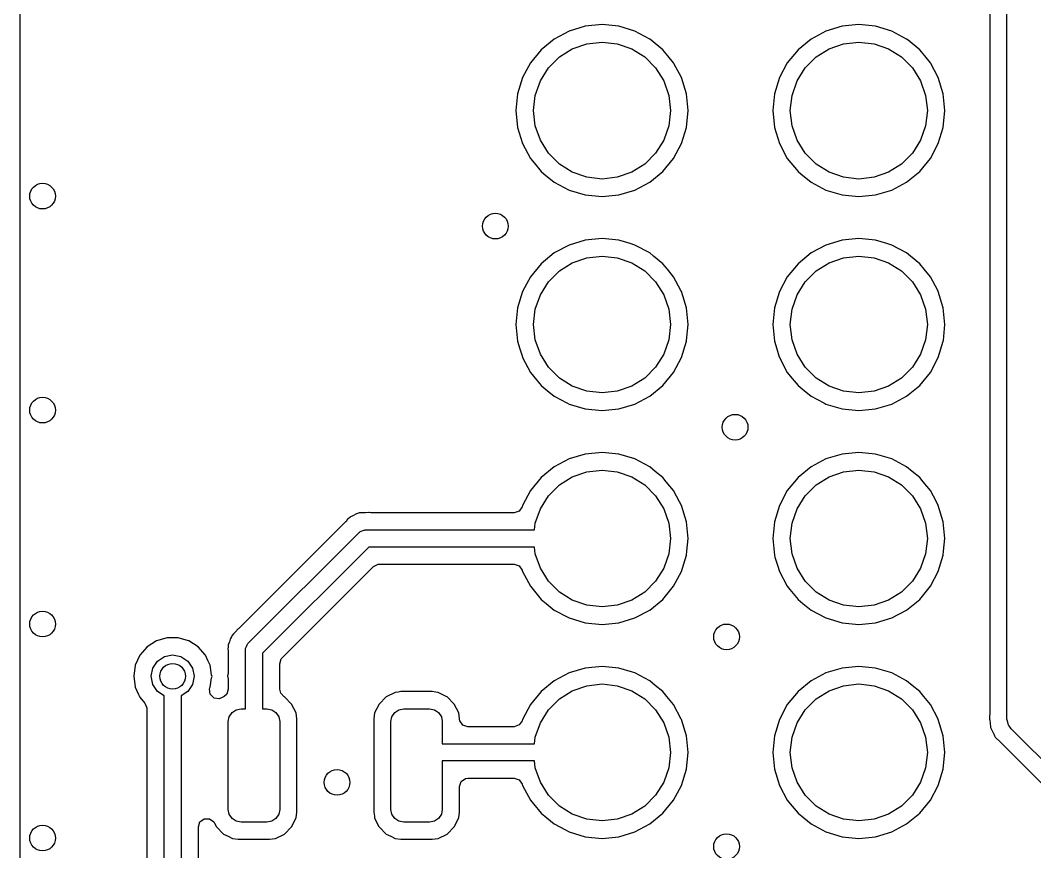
# Model space of a CAD drawing. Extents: x 100.3 to 185, y -144.7 to -85.3.
# Drawn here: x 100.3 to 112.15, y -121.16 to -111.44 of the extents above; entities that cross this region are included whole.
import ezdxf

# ---------------------------------------------------------------- set-up
doc = ezdxf.new("R2010")
doc.units = 0
doc.layers.add('BLACK', color=7, linetype='CONTINUOUS')

msp = doc.modelspace()

# ---------------------------------------------------------------- linework, layer by layer
at = {"layer": 'BLACK', "linetype": 'CONTINUOUS'}
for p, q in [((111.825, -119.6), (111.825, -96.1)), ((111.624, -104.023), (111.624, -119.551)), ((100.3, -112.5), (100.3, -110)), ((107.096, -111.495), (106.899, -111.514)), ((107.292, -111.514), (107.096, -111.495)), ((107.096, -111.495), (107.096, -111.495)), ((110.096, -111.495), (109.899, -111.514)), ((110.292, -111.514), (110.096, -111.495)), ((110.096, -111.495), (110.096, -111.495)), ((106.711, -111.571), (106.537, -111.664)), ((106.899, -111.514), (106.711, -111.571)), ((106.711, -111.571), (106.711, -111.571)), ((106.899, -111.514), (106.899, -111.514)), ((107.48, -111.571), (107.292, -111.514)), ((107.292, -111.514), (107.292, -111.514)), ((107.654, -111.664), (107.48, -111.571)), ((107.48, -111.571), (107.48, -111.571)), ((109.711, -111.571), (109.537, -111.664)), ((109.899, -111.514), (109.711, -111.571)), ((109.711, -111.571), (109.711, -111.571)), ((109.899, -111.514), (109.899, -111.514)), ((110.48, -111.571), (110.292, -111.514)), ((110.292, -111.514), (110.292, -111.514)), ((110.654, -111.664), (110.48, -111.571)), ((110.48, -111.571), (110.48, -111.571)), ((106.537, -111.664), (106.385, -111.789)), ((106.537, -111.664), (106.537, -111.664)), ((106.748, -111.779), (106.918, -111.72)), ((106.918, -111.72), (107.096, -111.7)), ((107.096, -111.7), (107.274, -111.72)), ((107.274, -111.72), (107.443, -111.779)), ((107.67, -111.677), (107.654, -111.664)), ((107.654, -111.664), (107.654, -111.664)), ((107.654, -111.664), (107.654, -111.664)), ((107.807, -111.789), (107.67, -111.677)), ((109.537, -111.664), (109.385, -111.789)), ((109.537, -111.664), (109.537, -111.664)), ((109.748, -111.779), (109.918, -111.72)), ((109.918, -111.72), (110.096, -111.7)), ((110.096, -111.7), (110.274, -111.72)), ((110.274, -111.72), (110.443, -111.779)), ((110.67, -111.677), (110.654, -111.664)), ((110.654, -111.664), (110.654, -111.664)), ((110.654, -111.664), (110.654, -111.664)), ((110.807, -111.789), (110.67, -111.677)), ((106.385, -111.789), (106.26, -111.941)), ((106.385, -111.789), (106.385, -111.789)), ((106.597, -111.874), (106.748, -111.779)), ((107.443, -111.779), (107.594, -111.874)), ((107.865, -111.86), (107.807, -111.789)), ((107.807, -111.789), (107.807, -111.789)), ((107.932, -111.941), (107.865, -111.86)), ((109.385, -111.789), (109.26, -111.941)), ((109.385, -111.789), (109.385, -111.789)), ((109.597, -111.874), (109.748, -111.779)), ((110.443, -111.779), (110.594, -111.874)), ((110.865, -111.86), (110.807, -111.789)), ((110.807, -111.789), (110.807, -111.789)), ((110.932, -111.941), (110.865, -111.86)), ((106.26, -111.941), (106.167, -112.115)), ((106.26, -111.941), (106.26, -111.941)), ((106.47, -112.001), (106.597, -111.874)), ((107.594, -111.874), (107.721, -112.001)), ((107.936, -111.95), (107.932, -111.941)), ((107.932, -111.941), (107.932, -111.941)), ((107.932, -111.941), (107.932, -111.941)), ((108.024, -112.115), (107.936, -111.95)), ((109.26, -111.941), (109.167, -112.115)), ((109.26, -111.941), (109.26, -111.941)), ((109.47, -112.001), (109.597, -111.874)), ((110.594, -111.874), (110.721, -112.001)), ((110.936, -111.95), (110.932, -111.941)), ((110.932, -111.941), (110.932, -111.941)), ((110.932, -111.941), (110.932, -111.941)), ((111.024, -112.115), (110.936, -111.95)), ((106.375, -112.153), (106.47, -112.001)), ((107.721, -112.001), (107.816, -112.153)), ((109.375, -112.153), (109.47, -112.001)), ((110.721, -112.001), (110.816, -112.153)), ((106.167, -112.115), (106.109, -112.304)), ((106.167, -112.115), (106.167, -112.115)), ((106.316, -112.322), (106.375, -112.153)), ((107.816, -112.153), (107.876, -112.322)), ((108.082, -112.304), (108.024, -112.115)), ((109.167, -112.115), (109.109, -112.304)), ((109.167, -112.115), (109.167, -112.115)), ((109.316, -112.322), (109.375, -112.153)), ((110.816, -112.153), (110.876, -112.322)), ((111.082, -112.304), (111.024, -112.115)), ((106.109, -112.304), (106.09, -112.5)), ((106.109, -112.304), (106.109, -112.304)), ((106.295, -112.5), (106.316, -112.322)), ((107.876, -112.322), (107.896, -112.5)), ((108.101, -112.5), (108.082, -112.304)), ((108.082, -112.304), (108.082, -112.304)), ((108.082, -112.304), (108.082, -112.304)), ((109.109, -112.304), (109.09, -112.5)), ((109.109, -112.304), (109.109, -112.304)), ((109.295, -112.5), (109.316, -112.322)), ((110.876, -112.322), (110.896, -112.5)), ((111.101, -112.5), (111.082, -112.304)), ((111.082, -112.304), (111.082, -112.304)), ((111.082, -112.304), (111.082, -112.304)), ((100.3, -115), (100.3, -112.5)), ((106.09, -112.5), (106.09, -112.5)), ((106.09, -112.5), (106.109, -112.696)), ((106.316, -112.678), (106.295, -112.5)), ((107.896, -112.5), (107.876, -112.678)), ((108.082, -112.696), (108.101, -112.5)), ((108.101, -112.5), (108.101, -112.5)), ((108.101, -112.5), (108.101, -112.5)), ((109.09, -112.5), (109.09, -112.5)), ((109.09, -112.5), (109.109, -112.696)), ((109.316, -112.678), (109.295, -112.5)), ((110.896, -112.5), (110.876, -112.678)), ((111.082, -112.696), (111.101, -112.5)), ((111.101, -112.5), (111.101, -112.5)), ((106.375, -112.847), (106.316, -112.678)), ((107.876, -112.678), (107.816, -112.847)), ((109.375, -112.847), (109.316, -112.678)), ((110.876, -112.678), (110.816, -112.847)), ((106.109, -112.696), (106.109, -112.696)), ((106.109, -112.696), (106.167, -112.885)), ((108.024, -112.885), (108.082, -112.696)), ((109.109, -112.696), (109.109, -112.696)), ((109.109, -112.696), (109.167, -112.885)), ((111.024, -112.885), (111.082, -112.696)), ((106.167, -112.885), (106.167, -112.885)), ((106.167, -112.885), (106.26, -113.059)), ((106.47, -112.999), (106.375, -112.847)), ((107.816, -112.847), (107.721, -112.999)), ((107.932, -113.059), (108.024, -112.885)), ((109.167, -112.885), (109.167, -112.885)), ((109.167, -112.885), (109.26, -113.059)), ((109.47, -112.999), (109.375, -112.847)), ((110.816, -112.847), (110.721, -112.999)), ((110.932, -113.059), (111.024, -112.885)), ((106.597, -113.126), (106.47, -112.999)), ((107.721, -112.999), (107.594, -113.126)), ((109.597, -113.126), (109.47, -112.999)), ((110.721, -112.999), (110.594, -113.126)), ((106.26, -113.059), (106.26, -113.059)), ((106.26, -113.059), (106.26, -113.059)), ((106.26, -113.059), (106.301, -113.11)), ((106.301, -113.11), (106.385, -113.211)), ((106.748, -113.221), (106.597, -113.126)), ((107.594, -113.126), (107.443, -113.221)), ((107.807, -113.211), (107.932, -113.059)), ((109.26, -113.059), (109.26, -113.059)), ((109.26, -113.059), (109.26, -113.059)), ((109.26, -113.059), (109.301, -113.11)), ((109.301, -113.11), (109.385, -113.211)), ((109.748, -113.221), (109.597, -113.126)), ((110.594, -113.126), (110.443, -113.221)), ((110.807, -113.211), (110.932, -113.059)), ((106.385, -113.211), (106.385, -113.211)), ((106.385, -113.211), (106.417, -113.238)), ((106.417, -113.238), (106.537, -113.336)), ((106.918, -113.28), (106.748, -113.221)), ((107.096, -113.3), (106.918, -113.28)), ((107.274, -113.28), (107.096, -113.3)), ((107.443, -113.221), (107.274, -113.28)), ((107.654, -113.336), (107.807, -113.211)), ((109.385, -113.211), (109.385, -113.211)), ((109.385, -113.211), (109.417, -113.238)), ((109.417, -113.238), (109.537, -113.336)), ((109.918, -113.28), (109.748, -113.221)), ((110.096, -113.3), (109.918, -113.28)), ((110.274, -113.28), (110.096, -113.3)), ((110.443, -113.221), (110.274, -113.28)), ((110.654, -113.336), (110.807, -113.211)), ((106.537, -113.336), (106.537, -113.336)), ((106.537, -113.336), (106.537, -113.336)), ((106.537, -113.336), (106.711, -113.429)), ((107.48, -113.429), (107.654, -113.336)), ((109.537, -113.336), (109.537, -113.336)), ((109.537, -113.336), (109.537, -113.336)), ((109.537, -113.336), (109.711, -113.429)), ((110.48, -113.429), (110.654, -113.336)), ((106.711, -113.429), (106.711, -113.429)), ((106.711, -113.429), (106.899, -113.486)), ((106.899, -113.486), (106.899, -113.486)), ((106.899, -113.486), (106.899, -113.486)), ((106.899, -113.486), (107.096, -113.505)), ((107.096, -113.505), (107.292, -113.486)), ((107.096, -113.505), (107.096, -113.505)), ((107.096, -113.505), (107.096, -113.505)), ((107.292, -113.486), (107.48, -113.429)), ((107.292, -113.486), (107.292, -113.486)), ((107.292, -113.486), (107.292, -113.486)), ((109.711, -113.429), (109.711, -113.429)), ((109.711, -113.429), (109.899, -113.486)), ((109.899, -113.486), (109.899, -113.486)), ((109.899, -113.486), (109.899, -113.486)), ((109.899, -113.486), (110.096, -113.505)), ((110.096, -113.505), (110.292, -113.486)), ((110.096, -113.505), (110.096, -113.505)), ((110.096, -113.505), (110.096, -113.505)), ((110.292, -113.486), (110.48, -113.429)), ((110.292, -113.486), (110.292, -113.486)), ((110.292, -113.486), (110.292, -113.486)), ((107.096, -113.995), (106.899, -114.014)), ((107.292, -114.014), (107.096, -113.995)), ((107.096, -113.995), (107.096, -113.995)), ((110.096, -113.995), (109.899, -114.014)), ((110.292, -114.014), (110.096, -113.995)), ((110.096, -113.995), (110.096, -113.995)), ((106.711, -114.071), (106.537, -114.164)), ((106.899, -114.014), (106.711, -114.071)), ((106.711, -114.071), (106.711, -114.071)), ((106.899, -114.014), (106.899, -114.014)), ((107.424, -114.054), (107.292, -114.014)), ((107.292, -114.014), (107.292, -114.014)), ((107.292, -114.014), (107.292, -114.014)), ((107.48, -114.071), (107.424, -114.054)), ((107.654, -114.164), (107.48, -114.071)), ((107.48, -114.071), (107.48, -114.071)), ((109.711, -114.071), (109.537, -114.164)), ((109.899, -114.014), (109.711, -114.071)), ((109.711, -114.071), (109.711, -114.071)), ((109.899, -114.014), (109.899, -114.014)), ((110.424, -114.054), (110.292, -114.014)), ((110.292, -114.014), (110.292, -114.014)), ((110.292, -114.014), (110.292, -114.014)), ((110.48, -114.071), (110.424, -114.054)), ((110.654, -114.164), (110.48, -114.071)), ((110.48, -114.071), (110.48, -114.071)), ((106.537, -114.164), (106.385, -114.289)), ((106.537, -114.164), (106.537, -114.164)), ((106.748, -114.279), (106.918, -114.22)), ((106.918, -114.22), (107.096, -114.2)), ((107.096, -114.2), (107.274, -114.22)), ((107.274, -114.22), (107.443, -114.279)), ((107.698, -114.2), (107.654, -114.164)), ((107.654, -114.164), (107.654, -114.164)), ((107.654, -114.164), (107.654, -114.164)), ((107.807, -114.289), (107.698, -114.2)), ((109.537, -114.164), (109.385, -114.289)), ((109.537, -114.164), (109.537, -114.164)), ((109.748, -114.279), (109.918, -114.22)), ((109.918, -114.22), (110.096, -114.2)), ((110.096, -114.2), (110.274, -114.22)), ((110.274, -114.22), (110.443, -114.279)), ((110.698, -114.2), (110.654, -114.164)), ((110.654, -114.164), (110.654, -114.164)), ((110.654, -114.164), (110.654, -114.164)), ((110.807, -114.289), (110.698, -114.2)), ((106.385, -114.289), (106.26, -114.441)), ((106.385, -114.289), (106.385, -114.289)), ((106.597, -114.374), (106.748, -114.279)), ((107.443, -114.279), (107.594, -114.374)), ((107.859, -114.353), (107.807, -114.289)), ((107.807, -114.289), (107.807, -114.289)), ((109.385, -114.289), (109.26, -114.441)), ((109.385, -114.289), (109.385, -114.289)), ((109.597, -114.374), (109.748, -114.279)), ((110.443, -114.279), (110.594, -114.374)), ((110.859, -114.353), (110.807, -114.289)), ((110.807, -114.289), (110.807, -114.289)), ((106.26, -114.441), (106.167, -114.615)), ((106.26, -114.441), (106.26, -114.441)), ((106.47, -114.501), (106.597, -114.374)), ((107.594, -114.374), (107.721, -114.501)), ((107.932, -114.441), (107.859, -114.353)), ((108.017, -114.602), (107.932, -114.441)), ((107.932, -114.441), (107.932, -114.441)), ((107.932, -114.441), (107.932, -114.441)), ((109.26, -114.441), (109.167, -114.615)), ((109.26, -114.441), (109.26, -114.441)), ((109.47, -114.501), (109.597, -114.374)), ((110.594, -114.374), (110.721, -114.501)), ((110.932, -114.441), (110.859, -114.353)), ((111.017, -114.602), (110.932, -114.441)), ((110.932, -114.441), (110.932, -114.441)), ((110.932, -114.441), (110.932, -114.441)), ((106.375, -114.653), (106.47, -114.501)), ((107.721, -114.501), (107.816, -114.653)), ((109.375, -114.653), (109.47, -114.501)), ((110.721, -114.501), (110.816, -114.653)), ((106.167, -114.615), (106.109, -114.804)), ((106.167, -114.615), (106.167, -114.615)), ((106.316, -114.822), (106.375, -114.653)), ((107.816, -114.653), (107.876, -114.822)), ((108.024, -114.615), (108.017, -114.602)), ((108.082, -114.804), (108.024, -114.615)), ((109.167, -114.615), (109.109, -114.804)), ((109.167, -114.615), (109.167, -114.615)), ((109.316, -114.822), (109.375, -114.653)), ((110.816, -114.653), (110.876, -114.822)), ((111.024, -114.615), (111.017, -114.602)), ((111.082, -114.804), (111.024, -114.615)), ((106.109, -114.804), (106.09, -115)), ((106.109, -114.804), (106.109, -114.804)), ((106.295, -115), (106.316, -114.822)), ((107.876, -114.822), (107.896, -115)), ((108.101, -115), (108.082, -114.804)), ((108.082, -114.804), (108.082, -114.804)), ((108.082, -114.804), (108.082, -114.804)), ((109.109, -114.804), (109.09, -115)), ((109.109, -114.804), (109.109, -114.804)), ((109.295, -115), (109.316, -114.822)), ((110.876, -114.822), (110.896, -115)), ((111.101, -115), (111.082, -114.804)), ((111.082, -114.804), (111.082, -114.804)), ((111.082, -114.804), (111.082, -114.804)), ((100.3, -119.11), (100.3, -115)), ((106.09, -115), (106.09, -115)), ((106.09, -115), (106.109, -115.196)), ((106.316, -115.178), (106.295, -115)), ((107.896, -115), (107.876, -115.178)), ((108.083, -115.188), (108.101, -115)), ((108.101, -115), (108.101, -115)), ((109.09, -115), (109.09, -115)), ((109.09, -115), (109.109, -115.196)), ((109.316, -115.178), (109.295, -115)), ((110.896, -115), (110.876, -115.178)), ((111.083, -115.188), (111.101, -115)), ((111.101, -115), (111.101, -115)), ((106.375, -115.347), (106.316, -115.178)), ((107.876, -115.178), (107.816, -115.347)), ((109.375, -115.347), (109.316, -115.178)), ((110.876, -115.178), (110.816, -115.347)), ((106.109, -115.196), (106.109, -115.196)), ((106.109, -115.196), (106.136, -115.285)), ((106.136, -115.285), (106.161, -115.367)), ((108.024, -115.385), (108.082, -115.196)), ((108.082, -115.196), (108.083, -115.188)), ((109.109, -115.196), (109.109, -115.196)), ((109.109, -115.196), (109.136, -115.285)), ((109.136, -115.285), (109.161, -115.367)), ((111.024, -115.385), (111.082, -115.196)), ((111.082, -115.196), (111.083, -115.188)), ((106.161, -115.367), (106.167, -115.385)), ((106.167, -115.385), (106.167, -115.385)), ((106.167, -115.385), (106.26, -115.559)), ((106.47, -115.499), (106.375, -115.347)), ((107.816, -115.347), (107.721, -115.499)), ((107.932, -115.559), (108.024, -115.385)), ((109.161, -115.367), (109.167, -115.385)), ((109.167, -115.385), (109.167, -115.385)), ((109.167, -115.385), (109.26, -115.559)), ((109.47, -115.499), (109.375, -115.347)), ((110.816, -115.347), (110.721, -115.499)), ((110.932, -115.559), (111.024, -115.385)), ((106.597, -115.626), (106.47, -115.499)), ((107.721, -115.499), (107.594, -115.626)), ((109.597, -115.626), (109.47, -115.499)), ((110.721, -115.499), (110.594, -115.626)), ((106.26, -115.559), (106.26, -115.559)), ((106.26, -115.559), (106.26, -115.559)), ((106.26, -115.559), (106.295, -115.602)), ((106.295, -115.602), (106.385, -115.711)), ((106.748, -115.721), (106.597, -115.626)), ((107.594, -115.626), (107.443, -115.721)), ((107.807, -115.711), (107.932, -115.559)), ((109.26, -115.559), (109.26, -115.559)), ((109.26, -115.559), (109.26, -115.559)), ((109.26, -115.559), (109.295, -115.602)), ((109.295, -115.602), (109.385, -115.711)), ((109.748, -115.721), (109.597, -115.626)), ((110.594, -115.626), (110.443, -115.721)), ((110.807, -115.711), (110.932, -115.559)), ((106.385, -115.711), (106.385, -115.711)), ((106.385, -115.711), (106.456, -115.769)), ((106.456, -115.769), (106.537, -115.836)), ((106.918, -115.78), (106.748, -115.721)), ((107.443, -115.721), (107.274, -115.78)), ((107.654, -115.836), (107.807, -115.711)), ((109.385, -115.711), (109.385, -115.711)), ((109.385, -115.711), (109.456, -115.769)), ((109.456, -115.769), (109.537, -115.836)), ((109.918, -115.78), (109.748, -115.721)), ((110.443, -115.721), (110.274, -115.78)), ((110.654, -115.836), (110.807, -115.711)), ((106.537, -115.836), (106.537, -115.836)), ((106.537, -115.836), (106.537, -115.836)), ((106.537, -115.836), (106.685, -115.915)), ((107.096, -115.8), (106.918, -115.78)), ((107.274, -115.78), (107.096, -115.8)), ((107.48, -115.929), (107.654, -115.836)), ((109.537, -115.836), (109.537, -115.836)), ((109.537, -115.836), (109.537, -115.836)), ((109.537, -115.836), (109.685, -115.915)), ((110.096, -115.8), (109.918, -115.78)), ((110.274, -115.78), (110.096, -115.8)), ((110.48, -115.929), (110.654, -115.836)), ((106.685, -115.915), (106.711, -115.929)), ((106.711, -115.929), (106.899, -115.986)), ((106.899, -115.986), (106.899, -115.986)), ((106.899, -115.986), (106.899, -115.986)), ((106.899, -115.986), (107.096, -116.005)), ((107.096, -116.005), (107.292, -115.986)), ((107.096, -116.005), (107.096, -116.005)), ((107.096, -116.005), (107.096, -116.005)), ((107.292, -115.986), (107.48, -115.929)), ((107.292, -115.986), (107.292, -115.986)), ((107.292, -115.986), (107.292, -115.986)), ((109.685, -115.915), (109.711, -115.929)), ((109.711, -115.929), (109.899, -115.986)), ((109.899, -115.986), (109.899, -115.986)), ((109.899, -115.986), (109.899, -115.986)), ((109.899, -115.986), (110.096, -116.005)), ((110.096, -116.005), (110.292, -115.986)), ((110.096, -116.005), (110.096, -116.005)), ((110.096, -116.005), (110.096, -116.005)), ((110.292, -115.986), (110.48, -115.929)), ((110.292, -115.986), (110.292, -115.986)), ((110.292, -115.986), (110.292, -115.986)), ((106.711, -116.571), (106.537, -116.664)), ((106.899, -116.514), (106.711, -116.571)), ((106.711, -116.571), (106.711, -116.571)), ((107.096, -116.495), (106.899, -116.514)), ((106.899, -116.514), (106.899, -116.514)), ((107.292, -116.514), (107.096, -116.495)), ((107.096, -116.495), (107.096, -116.495)), ((107.48, -116.571), (107.292, -116.514)), ((107.292, -116.514), (107.292, -116.514)), ((107.654, -116.664), (107.48, -116.571)), ((107.48, -116.571), (107.48, -116.571)), ((109.711, -116.571), (109.537, -116.664)), ((109.899, -116.514), (109.711, -116.571)), ((109.711, -116.571), (109.711, -116.571)), ((110.096, -116.495), (109.899, -116.514)), ((109.899, -116.514), (109.899, -116.514)), ((110.292, -116.514), (110.096, -116.495)), ((110.096, -116.495), (110.096, -116.495)), ((110.48, -116.571), (110.292, -116.514)), ((110.292, -116.514), (110.292, -116.514)), ((110.654, -116.664), (110.48, -116.571)), ((110.48, -116.571), (110.48, -116.571)), ((106.537, -116.664), (106.385, -116.789)), ((106.537, -116.664), (106.537, -116.664)), ((106.748, -116.779), (106.918, -116.72)), ((106.918, -116.72), (107.096, -116.7)), ((107.096, -116.7), (107.274, -116.72)), ((107.274, -116.72), (107.443, -116.779)), ((107.718, -116.716), (107.654, -116.664)), ((107.654, -116.664), (107.654, -116.664)), ((107.654, -116.664), (107.654, -116.664)), ((107.807, -116.789), (107.718, -116.716)), ((109.537, -116.664), (109.385, -116.789)), ((109.537, -116.664), (109.537, -116.664)), ((109.748, -116.779), (109.918, -116.72)), ((109.918, -116.72), (110.096, -116.7)), ((110.096, -116.7), (110.274, -116.72)), ((110.274, -116.72), (110.443, -116.779)), ((110.718, -116.716), (110.654, -116.664)), ((110.654, -116.664), (110.654, -116.664)), ((110.654, -116.664), (110.654, -116.664)), ((110.807, -116.789), (110.718, -116.716)), ((106.385, -116.789), (106.26, -116.941)), ((106.385, -116.789), (106.385, -116.789)), ((106.597, -116.874), (106.748, -116.779)), ((107.443, -116.779), (107.594, -116.874)), ((107.846, -116.837), (107.807, -116.789)), ((107.807, -116.789), (107.807, -116.789)), ((107.932, -116.941), (107.846, -116.837)), ((109.385, -116.789), (109.26, -116.941)), ((109.385, -116.789), (109.385, -116.789)), ((109.597, -116.874), (109.748, -116.779)), ((110.443, -116.779), (110.594, -116.874)), ((110.846, -116.837), (110.807, -116.789)), ((110.807, -116.789), (110.807, -116.789)), ((110.932, -116.941), (110.846, -116.837)), ((106.26, -116.941), (106.167, -117.115)), ((106.26, -116.941), (106.26, -116.941)), ((106.47, -117.001), (106.597, -116.874)), ((107.594, -116.874), (107.721, -117.001)), ((108.001, -117.072), (107.932, -116.941)), ((107.932, -116.941), (107.932, -116.941)), ((107.932, -116.941), (107.932, -116.941)), ((109.26, -116.941), (109.167, -117.115)), ((109.26, -116.941), (109.26, -116.941)), ((109.47, -117.001), (109.597, -116.874)), ((110.594, -116.874), (110.721, -117.001)), ((111.001, -117.072), (110.932, -116.941)), ((110.932, -116.941), (110.932, -116.941)), ((110.932, -116.941), (110.932, -116.941)), ((106.375, -117.153), (106.47, -117.001)), ((107.721, -117.001), (107.816, -117.153)), ((108.024, -117.115), (108.001, -117.072)), ((109.375, -117.153), (109.47, -117.001)), ((110.721, -117.001), (110.816, -117.153)), ((111.024, -117.115), (111.001, -117.072)), ((106.127, -117.179), (106.07, -117.199)), ((106.162, -117.129), (106.127, -117.179)), ((106.167, -117.115), (106.162, -117.129)), ((106.167, -117.115), (106.167, -117.115)), ((106.316, -117.322), (106.375, -117.153)), ((107.816, -117.153), (107.876, -117.322)), ((108.082, -117.304), (108.024, -117.115)), ((109.167, -117.115), (109.109, -117.304)), ((109.167, -117.115), (109.167, -117.115)), ((109.316, -117.322), (109.375, -117.153)), ((110.816, -117.153), (110.876, -117.322)), ((111.082, -117.304), (111.024, -117.115)), ((104.1, -117.305), (102.864, -118.541)), ((104.105, -117.3), (104.1, -117.305)), ((104.124, -117.274), (104.105, -117.3)), ((104.132, -117.269), (104.124, -117.274)), ((104.15, -117.255), (104.132, -117.269)), ((104.157, -117.248), (104.15, -117.255)), ((104.186, -117.235), (104.157, -117.248)), ((104.157, -117.248), (104.157, -117.248)), ((104.192, -117.232), (104.186, -117.235)), ((104.22, -117.215), (104.192, -117.232)), ((104.229, -117.213), (104.22, -117.215)), ((104.22, -117.215), (104.22, -117.215)), ((104.251, -117.206), (104.229, -117.213)), ((104.26, -117.202), (104.251, -117.206)), ((104.292, -117.201), (104.26, -117.202)), ((104.26, -117.202), (104.26, -117.202)), ((104.299, -117.2), (104.292, -117.201)), ((104.302, -117.2), (104.299, -117.2)), ((104.322, -117.2), (104.302, -117.2)), ((104.324, -117.199), (104.322, -117.2)), ((104.332, -117.199), (104.324, -117.199)), ((104.372, -117.197), (104.332, -117.199)), ((104.381, -117.198), (104.372, -117.197)), ((104.395, -117.2), (104.381, -117.197)), ((104.381, -117.197), (104.381, -117.198)), ((106.068, -117.2), (104.395, -117.2)), ((106.07, -117.199), (106.068, -117.2)), ((108.101, -117.5), (108.082, -117.304)), ((108.082, -117.304), (108.082, -117.304)), ((108.082, -117.304), (108.082, -117.304)), ((109.109, -117.304), (109.09, -117.5)), ((109.109, -117.304), (109.109, -117.304)), ((111.101, -117.5), (111.082, -117.304)), ((111.082, -117.304), (111.082, -117.304)), ((111.082, -117.304), (111.082, -117.304)), ((102.959, -118.729), (104.259, -117.429)), ((104.259, -117.429), (104.266, -117.426)), ((104.266, -117.426), (104.271, -117.419)), ((104.271, -117.419), (104.293, -117.412)), ((104.293, -117.412), (104.314, -117.401)), ((104.314, -117.401), (104.322, -117.402)), ((104.322, -117.402), (104.33, -117.4)), ((104.33, -117.4), (106.307, -117.4)), ((106.307, -117.4), (106.316, -117.322)), ((107.876, -117.322), (107.896, -117.5)), ((109.295, -117.5), (109.316, -117.322)), ((110.876, -117.322), (110.896, -117.5)), ((107.896, -117.5), (107.876, -117.678)), ((108.086, -117.65), (108.101, -117.5)), ((108.101, -117.5), (108.101, -117.5)), ((109.09, -117.5), (109.09, -117.5)), ((109.09, -117.5), (109.109, -117.696)), ((109.316, -117.678), (109.295, -117.5)), ((110.896, -117.5), (110.876, -117.678)), ((111.086, -117.65), (111.101, -117.5)), ((111.101, -117.5), (111.101, -117.5)), ((104.371, -117.6), (103.13, -118.841)), ((106.307, -117.6), (104.371, -117.6)), ((106.316, -117.678), (106.307, -117.6)), ((108.082, -117.696), (108.086, -117.65)), ((111.082, -117.696), (111.086, -117.65)), ((106.375, -117.847), (106.316, -117.678)), ((107.876, -117.678), (107.816, -117.847)), ((108.024, -117.885), (108.082, -117.696)), ((109.109, -117.696), (109.109, -117.696)), ((109.109, -117.696), (109.116, -117.719)), ((109.116, -117.719), (109.145, -117.813)), ((109.375, -117.847), (109.316, -117.678)), ((110.876, -117.678), (110.816, -117.847)), ((111.024, -117.885), (111.082, -117.696)), ((103.359, -118.895), (104.425, -117.829)), ((104.425, -117.829), (104.48, -117.802)), ((104.48, -117.802), (104.495, -117.8)), ((104.495, -117.8), (106.068, -117.8)), ((106.068, -117.8), (106.126, -117.819)), ((106.126, -117.819), (106.162, -117.869)), ((106.162, -117.869), (106.162, -117.871)), ((106.162, -117.871), (106.163, -117.874)), ((106.163, -117.874), (106.167, -117.885)), ((106.167, -117.885), (106.167, -117.885)), ((106.167, -117.885), (106.26, -118.059)), ((106.47, -117.999), (106.375, -117.847)), ((107.816, -117.847), (107.721, -117.999)), ((107.932, -118.059), (108.024, -117.885)), ((109.145, -117.813), (109.167, -117.885)), ((109.167, -117.885), (109.167, -117.885)), ((109.167, -117.885), (109.26, -118.059)), ((109.47, -117.999), (109.375, -117.847)), ((110.816, -117.847), (110.721, -117.999)), ((110.932, -118.059), (111.024, -117.885)), ((106.597, -118.126), (106.47, -117.999)), ((107.721, -117.999), (107.594, -118.126)), ((109.597, -118.126), (109.47, -117.999)), ((110.721, -117.999), (110.594, -118.126)), ((106.26, -118.059), (106.26, -118.059)), ((106.26, -118.059), (106.26, -118.059)), ((106.26, -118.059), (106.29, -118.096)), ((106.29, -118.096), (106.385, -118.211)), ((106.748, -118.221), (106.597, -118.126)), ((107.594, -118.126), (107.443, -118.221)), ((107.807, -118.211), (107.932, -118.059)), ((109.26, -118.059), (109.26, -118.059)), ((109.26, -118.059), (109.26, -118.059)), ((109.26, -118.059), (109.29, -118.096)), ((109.29, -118.096), (109.385, -118.211)), ((109.748, -118.221), (109.597, -118.126)), ((110.594, -118.126), (110.443, -118.221)), ((110.807, -118.211), (110.932, -118.059)), ((106.385, -118.211), (106.385, -118.211)), ((106.385, -118.211), (106.442, -118.258)), ((106.442, -118.258), (106.537, -118.336)), ((106.918, -118.28), (106.748, -118.221)), ((107.443, -118.221), (107.274, -118.28)), ((107.654, -118.336), (107.807, -118.211)), ((109.385, -118.211), (109.385, -118.211)), ((109.385, -118.211), (109.442, -118.258)), ((109.442, -118.258), (109.537, -118.336)), ((109.918, -118.28), (109.748, -118.221)), ((110.443, -118.221), (110.274, -118.28)), ((110.654, -118.336), (110.807, -118.211)), ((106.537, -118.336), (106.537, -118.336)), ((106.537, -118.336), (106.537, -118.336)), ((106.537, -118.336), (106.702, -118.424)), ((107.096, -118.3), (106.918, -118.28)), ((107.274, -118.28), (107.096, -118.3)), ((107.48, -118.429), (107.654, -118.336)), ((109.537, -118.336), (109.537, -118.336)), ((109.537, -118.336), (109.537, -118.336)), ((109.537, -118.336), (109.702, -118.424)), ((110.096, -118.3), (109.918, -118.28)), ((110.274, -118.28), (110.096, -118.3)), ((110.48, -118.429), (110.654, -118.336)), ((106.702, -118.424), (106.711, -118.429)), ((106.711, -118.429), (106.899, -118.486)), ((106.899, -118.486), (106.899, -118.486)), ((106.899, -118.486), (106.899, -118.486)), ((106.899, -118.486), (107.096, -118.505)), ((107.096, -118.505), (107.292, -118.486)), ((107.292, -118.486), (107.48, -118.429)), ((107.292, -118.486), (107.292, -118.486)), ((107.292, -118.486), (107.292, -118.486)), ((109.702, -118.424), (109.711, -118.429)), ((109.711, -118.429), (109.899, -118.486)), ((109.899, -118.486), (109.899, -118.486)), ((109.899, -118.486), (109.899, -118.486)), ((109.899, -118.486), (110.096, -118.505)), ((110.096, -118.505), (110.292, -118.486)), ((110.292, -118.486), (110.48, -118.429)), ((110.292, -118.486), (110.292, -118.486)), ((110.292, -118.486), (110.292, -118.486)), ((102.792, -118.616), (102.77, -118.639)), ((102.796, -118.61), (102.792, -118.616)), ((102.798, -118.607), (102.796, -118.61)), ((102.812, -118.593), (102.798, -118.607)), ((102.798, -118.607), (102.798, -118.607)), ((102.813, -118.592), (102.812, -118.593)), ((102.846, -118.556), (102.813, -118.592)), ((102.853, -118.551), (102.846, -118.556)), ((102.864, -118.541), (102.852, -118.55)), ((102.852, -118.55), (102.853, -118.551)), ((107.096, -118.505), (107.096, -118.505)), ((107.096, -118.505), (107.096, -118.505)), ((110.096, -118.505), (110.096, -118.505)), ((110.096, -118.505), (110.096, -118.505)), ((101.891, -118.696), (101.782, -118.766)), ((102.015, -118.659), (101.891, -118.696)), ((101.891, -118.696), (101.891, -118.696)), ((102.145, -118.659), (102.015, -118.659)), ((102.015, -118.659), (102.015, -118.659)), ((102.264, -118.694), (102.145, -118.659)), ((102.145, -118.659), (102.145, -118.659)), ((102.269, -118.696), (102.264, -118.694)), ((102.378, -118.766), (102.269, -118.696)), ((102.269, -118.696), (102.269, -118.696)), ((102.269, -118.696), (102.269, -118.696)), ((102.741, -118.714), (102.73, -118.744)), ((102.743, -118.708), (102.741, -118.714)), ((102.75, -118.677), (102.743, -118.708)), ((102.756, -118.668), (102.75, -118.677)), ((102.75, -118.677), (102.75, -118.677)), ((102.767, -118.648), (102.756, -118.668)), ((102.77, -118.639), (102.767, -118.648)), ((102.77, -118.639), (102.77, -118.639)), ((102.949, -118.741), (102.956, -118.736)), ((102.956, -118.736), (102.959, -118.729)), ((101.782, -118.766), (101.697, -118.864)), ((102.463, -118.864), (102.378, -118.766)), ((102.378, -118.766), (102.378, -118.766)), ((102.378, -118.766), (102.378, -118.766)), ((102.727, -118.776), (102.725, -118.786)), ((102.725, -118.786), (102.729, -118.817)), ((102.73, -118.754), (102.727, -118.776)), ((102.729, -118.817), (102.73, -118.824)), ((102.73, -118.744), (102.73, -118.754)), ((102.73, -118.824), (102.73, -119.078)), ((102.93, -118.8), (102.932, -118.792)), ((102.93, -119.49), (102.93, -118.8)), ((102.931, -118.784), (102.942, -118.763)), ((102.932, -118.792), (102.931, -118.784)), ((102.942, -118.763), (102.949, -118.741)), ((103.13, -118.841), (103.13, -119.49)), ((101.697, -118.864), (101.643, -118.982)), ((101.849, -119.014), (101.903, -118.933)), ((101.903, -118.933), (101.984, -118.879)), ((101.984, -118.879), (102.08, -118.86)), ((102.08, -118.86), (102.176, -118.879)), ((102.176, -118.879), (102.257, -118.933)), ((102.257, -118.933), (102.311, -119.014)), ((102.491, -118.924), (102.463, -118.864)), ((102.517, -118.982), (102.491, -118.924)), ((103.331, -118.965), (103.349, -118.907)), ((103.331, -119.262), (103.331, -118.965)), ((103.349, -118.907), (103.359, -118.895)), ((101.643, -118.982), (101.625, -119.11)), ((101.83, -119.11), (101.849, -119.014)), ((102.311, -119.014), (102.33, -119.11)), ((102.533, -119.092), (102.517, -118.982)), ((102.541, -119.112), (102.533, -119.092)), ((102.73, -119.078), (102.72, -119.106)), ((106.711, -119.071), (106.537, -119.164)), ((106.899, -119.014), (106.711, -119.071)), ((106.711, -119.071), (106.711, -119.071)), ((107.096, -118.995), (106.899, -119.014)), ((106.899, -119.014), (106.899, -119.014)), ((107.292, -119.014), (107.096, -118.995)), ((107.096, -118.995), (107.096, -118.995)), ((107.452, -119.063), (107.292, -119.014)), ((107.292, -119.014), (107.292, -119.014)), ((107.292, -119.014), (107.292, -119.014)), ((107.48, -119.071), (107.452, -119.063)), ((107.654, -119.164), (107.48, -119.071)), ((107.48, -119.071), (107.48, -119.071)), ((109.711, -119.071), (109.537, -119.164)), ((109.899, -119.014), (109.711, -119.071)), ((109.711, -119.071), (109.711, -119.071)), ((110.096, -118.995), (109.899, -119.014)), ((109.899, -119.014), (109.899, -119.014)), ((110.292, -119.014), (110.096, -118.995)), ((110.096, -118.995), (110.096, -118.995)), ((110.452, -119.063), (110.292, -119.014)), ((110.292, -119.014), (110.292, -119.014)), ((110.292, -119.014), (110.292, -119.014)), ((110.48, -119.071), (110.452, -119.063)), ((110.654, -119.164), (110.48, -119.071)), ((110.48, -119.071), (110.48, -119.071)), ((100.3, -130.568), (100.3, -119.11)), ((101.625, -119.11), (101.625, -119.11)), ((101.625, -119.11), (101.643, -119.238)), ((101.849, -119.206), (101.83, -119.11)), ((101.903, -119.287), (101.849, -119.206)), ((102.311, -119.206), (102.257, -119.287)), ((102.33, -119.11), (102.311, -119.206)), ((102.517, -119.238), (102.533, -119.128)), ((102.533, -119.128), (102.541, -119.112)), ((102.72, -119.106), (102.73, -119.142)), ((102.73, -119.142), (102.73, -119.262)), ((106.537, -119.164), (106.385, -119.289)), ((106.537, -119.164), (106.537, -119.164)), ((106.918, -119.22), (107.096, -119.2)), ((107.096, -119.2), (107.274, -119.22)), ((107.718, -119.216), (107.654, -119.164)), ((107.654, -119.164), (107.654, -119.164)), ((107.654, -119.164), (107.654, -119.164)), ((109.537, -119.164), (109.385, -119.289)), ((109.537, -119.164), (109.537, -119.164)), ((109.918, -119.22), (110.096, -119.2)), ((110.096, -119.2), (110.274, -119.22)), ((110.718, -119.216), (110.654, -119.164)), ((110.654, -119.164), (110.654, -119.164)), ((110.654, -119.164), (110.654, -119.164)), ((101.643, -119.238), (101.682, -119.323)), ((101.682, -119.323), (101.697, -119.356)), ((101.98, -119.338), (101.903, -119.287)), ((102.257, -119.287), (102.18, -119.338)), ((102.51, -119.261), (102.515, -119.245)), ((102.52, -119.321), (102.51, -119.261)), ((102.515, -119.245), (102.517, -119.238)), ((102.515, -119.245), (102.515, -119.245)), ((102.563, -119.364), (102.52, -119.321)), ((102.711, -119.32), (102.68, -119.346)), ((102.73, -119.262), (102.711, -119.32)), ((103.342, -119.308), (103.331, -119.262)), ((103.38, -119.345), (103.342, -119.308)), ((104.679, -119.299), (104.574, -119.351)), ((104.713, -119.294), (104.679, -119.299)), ((104.747, -119.289), (104.713, -119.294)), ((105.113, -119.289), (104.747, -119.289)), ((105.154, -119.295), (105.113, -119.289)), ((105.181, -119.299), (105.154, -119.295)), ((105.276, -119.346), (105.181, -119.299)), ((106.385, -119.289), (106.26, -119.441)), ((106.385, -119.289), (106.385, -119.289)), ((106.597, -119.374), (106.748, -119.279)), ((106.748, -119.279), (106.918, -119.22)), ((107.274, -119.22), (107.443, -119.279)), ((107.443, -119.279), (107.594, -119.374)), ((107.807, -119.289), (107.718, -119.216)), ((107.853, -119.345), (107.807, -119.289)), ((107.807, -119.289), (107.807, -119.289)), ((109.385, -119.289), (109.26, -119.441)), ((109.385, -119.289), (109.385, -119.289)), ((109.597, -119.374), (109.748, -119.279)), ((109.748, -119.279), (109.918, -119.22)), ((110.274, -119.22), (110.443, -119.279)), ((110.443, -119.279), (110.594, -119.374)), ((110.807, -119.289), (110.718, -119.216)), ((110.853, -119.345), (110.807, -119.289)), ((110.807, -119.289), (110.807, -119.289)), ((101.697, -119.356), (101.752, -119.42)), ((101.752, -119.42), (101.755, -119.423)), ((101.755, -119.423), (101.779, -119.48)), ((101.98, -121.477), (101.98, -119.338)), ((102.18, -119.338), (102.18, -121.436)), ((102.624, -119.374), (102.563, -119.364)), ((102.665, -119.353), (102.624, -119.374)), ((102.667, -119.356), (102.665, -119.353)), ((102.674, -119.351), (102.667, -119.356)), ((102.675, -119.35), (102.674, -119.351)), ((102.674, -119.351), (102.674, -119.351)), ((102.674, -119.351), (102.674, -119.351)), ((102.68, -119.346), (102.675, -119.35)), ((102.68, -119.346), (102.68, -119.346)), ((103.38, -119.346), (103.38, -119.345)), ((103.386, -119.35), (103.38, -119.346)), ((103.386, -119.351), (103.386, -119.35)), ((103.469, -119.434), (103.386, -119.351)), ((103.386, -119.351), (103.386, -119.351)), ((103.521, -119.539), (103.469, -119.434)), ((104.491, -119.434), (104.439, -119.539)), ((104.574, -119.351), (104.491, -119.434)), ((105.286, -119.351), (105.276, -119.346)), ((105.369, -119.434), (105.286, -119.351)), ((105.421, -119.539), (105.369, -119.434)), ((106.26, -119.441), (106.167, -119.615)), ((106.26, -119.441), (106.26, -119.441)), ((106.47, -119.501), (106.597, -119.374)), ((107.594, -119.374), (107.721, -119.501)), ((107.932, -119.441), (107.853, -119.345)), ((108.022, -119.61), (107.932, -119.441)), ((107.932, -119.441), (107.932, -119.441)), ((107.932, -119.441), (107.932, -119.441)), ((109.26, -119.441), (109.167, -119.615)), ((109.26, -119.441), (109.26, -119.441)), ((109.47, -119.501), (109.597, -119.374)), ((110.594, -119.374), (110.721, -119.501)), ((110.932, -119.441), (110.853, -119.345)), ((111.022, -119.61), (110.932, -119.441)), ((110.932, -119.441), (110.932, -119.441)), ((110.932, -119.441), (110.932, -119.441)), ((101.779, -119.48), (101.779, -119.488)), ((101.779, -119.488), (101.779, -121.412)), ((102.741, -119.583), (102.774, -119.534)), ((102.774, -119.534), (102.823, -119.501)), ((102.823, -119.501), (102.88, -119.49)), ((102.88, -119.49), (102.93, -119.49)), ((103.13, -119.49), (103.18, -119.49)), ((103.18, -119.49), (103.237, -119.501)), ((103.237, -119.501), (103.286, -119.534)), ((103.286, -119.534), (103.319, -119.583)), ((103.53, -119.607), (103.521, -119.539)), ((104.439, -119.539), (104.429, -119.607)), ((104.439, -119.539), (104.439, -119.539)), ((104.641, -119.583), (104.674, -119.534)), ((104.674, -119.534), (104.723, -119.501)), ((104.723, -119.501), (104.78, -119.49)), ((104.78, -119.49), (105.08, -119.49)), ((105.08, -119.49), (105.137, -119.501)), ((105.137, -119.501), (105.186, -119.534)), ((105.186, -119.534), (105.219, -119.583)), ((105.43, -119.607), (105.421, -119.539)), ((106.375, -119.653), (106.47, -119.501)), ((107.721, -119.501), (107.816, -119.653)), ((109.375, -119.653), (109.47, -119.501)), ((110.721, -119.501), (110.816, -119.653)), ((111.624, -119.551), (111.622, -119.571)), ((102.73, -119.64), (102.741, -119.583)), ((102.73, -120.665), (102.73, -119.64)), ((103.319, -119.583), (103.33, -119.64)), ((103.33, -119.64), (103.33, -120.665)), ((103.53, -120.698), (103.53, -119.607)), ((104.429, -119.607), (104.429, -120.698)), ((104.63, -119.64), (104.641, -119.583)), ((104.63, -120.665), (104.63, -119.64)), ((105.219, -119.583), (105.23, -119.64)), ((105.23, -119.64), (105.23, -119.9)), ((105.431, -119.608), (105.43, -119.607)), ((105.43, -119.607), (105.43, -119.607)), ((105.431, -119.609), (105.431, -119.608)), ((105.431, -119.61), (105.431, -119.609)), ((105.435, -119.631), (105.431, -119.61)), ((105.431, -119.61), (105.431, -119.61)), ((105.471, -119.681), (105.435, -119.631)), ((105.529, -119.7), (105.471, -119.681)), ((106.127, -119.679), (106.07, -119.699)), ((106.162, -119.629), (106.127, -119.679)), ((106.167, -119.615), (106.162, -119.629)), ((106.167, -119.615), (106.167, -119.615)), ((106.316, -119.822), (106.375, -119.653)), ((107.816, -119.653), (107.876, -119.822)), ((108.024, -119.615), (108.022, -119.61)), ((108.082, -119.804), (108.024, -119.615)), ((109.167, -119.615), (109.109, -119.804)), ((109.167, -119.615), (109.167, -119.615)), ((109.316, -119.822), (109.375, -119.653)), ((110.816, -119.653), (110.876, -119.822)), ((111.024, -119.615), (111.022, -119.61)), ((111.082, -119.804), (111.024, -119.615)), ((111.622, -119.572), (111.62, -119.584)), ((111.62, -119.584), (111.623, -119.615)), ((111.622, -119.571), (111.622, -119.572)), ((111.623, -119.615), (111.624, -119.62)), ((111.624, -119.62), (111.624, -119.626)), ((111.624, -119.626), (111.624, -119.631)), ((111.624, -119.631), (111.628, -119.653)), ((111.628, -119.653), (111.628, -119.655)), ((111.628, -119.655), (111.635, -119.709)), ((111.826, -119.605), (111.825, -119.6)), ((111.825, -119.611), (111.826, -119.605)), ((111.836, -119.646), (111.825, -119.611)), ((111.845, -119.681), (111.836, -119.646)), ((111.849, -119.685), (111.845, -119.681)), ((111.85, -119.691), (111.849, -119.685)), ((106.068, -119.7), (105.529, -119.7)), ((106.07, -119.699), (106.068, -119.7)), ((111.635, -119.709), (111.637, -119.716)), ((111.637, -119.716), (111.64, -119.724)), ((111.64, -119.724), (111.666, -119.771)), ((111.666, -119.771), (111.667, -119.773)), ((111.667, -119.773), (111.682, -119.804)), ((111.876, -119.724), (111.85, -119.691)), ((114.476, -122.324), (111.876, -119.724)), ((105.23, -119.9), (106.307, -119.9)), ((106.307, -119.9), (106.316, -119.822)), ((107.876, -119.822), (107.896, -120)), ((108.101, -120), (108.082, -119.804)), ((108.082, -119.804), (108.082, -119.804)), ((108.082, -119.804), (108.082, -119.804)), ((109.109, -119.804), (109.09, -120)), ((109.109, -119.804), (109.109, -119.804)), ((109.295, -120), (109.316, -119.822)), ((110.876, -119.822), (110.896, -120)), ((111.101, -120), (111.082, -119.804)), ((111.082, -119.804), (111.082, -119.804)), ((111.082, -119.804), (111.082, -119.804)), ((111.682, -119.804), (111.69, -119.821)), ((111.69, -119.821), (111.695, -119.828)), ((111.695, -119.828), (111.7, -119.834)), ((111.7, -119.834), (111.739, -119.87)), ((111.739, -119.87), (111.741, -119.872)), ((111.741, -119.872), (114.3, -122.431)), ((107.896, -120), (107.876, -120.178)), ((108.082, -120.192), (108.101, -120)), ((108.101, -120), (108.101, -120)), ((109.09, -120), (109.09, -120)), ((109.09, -120), (109.109, -120.196)), ((109.316, -120.178), (109.295, -120)), ((110.896, -120), (110.876, -120.178)), ((111.082, -120.192), (111.101, -120)), ((111.101, -120), (111.101, -120)), ((106.307, -120.1), (105.23, -120.1)), ((105.23, -120.1), (105.23, -120.665)), ((106.316, -120.178), (106.307, -120.1)), ((106.375, -120.347), (106.316, -120.178)), ((107.876, -120.178), (107.816, -120.347)), ((108.024, -120.385), (108.082, -120.196)), ((108.082, -120.196), (108.082, -120.192)), ((109.109, -120.196), (109.109, -120.196)), ((109.109, -120.196), (109.167, -120.385)), ((109.375, -120.347), (109.316, -120.178)), ((110.876, -120.178), (110.816, -120.347)), ((111.024, -120.385), (111.082, -120.196)), ((111.082, -120.196), (111.082, -120.192)), ((105.43, -120.399), (105.449, -120.341)), ((105.449, -120.341), (105.499, -120.305)), ((105.499, -120.305), (105.529, -120.3)), ((105.529, -120.3), (106.068, -120.3)), ((106.068, -120.3), (106.126, -120.319)), ((106.126, -120.319), (106.162, -120.369)), ((106.162, -120.369), (106.162, -120.371)), ((106.162, -120.371), (106.167, -120.385)), ((106.167, -120.385), (106.167, -120.385)), ((106.167, -120.385), (106.26, -120.559)), ((106.47, -120.499), (106.375, -120.347)), ((107.816, -120.347), (107.721, -120.499)), ((107.932, -120.559), (108.024, -120.385)), ((109.167, -120.385), (109.167, -120.385)), ((109.167, -120.385), (109.26, -120.559)), ((109.47, -120.499), (109.375, -120.347)), ((110.816, -120.347), (110.721, -120.499)), ((110.932, -120.559), (111.024, -120.385)), ((105.43, -120.698), (105.43, -120.399)), ((106.597, -120.626), (106.47, -120.499)), ((107.721, -120.499), (107.594, -120.626)), ((109.597, -120.626), (109.47, -120.499)), ((110.721, -120.499), (110.594, -120.626)), ((106.26, -120.559), (106.26, -120.559)), ((106.26, -120.559), (106.26, -120.559)), ((106.26, -120.559), (106.295, -120.602)), ((106.295, -120.602), (106.385, -120.711)), ((106.748, -120.721), (106.597, -120.626)), ((107.594, -120.626), (107.443, -120.721)), ((107.807, -120.711), (107.932, -120.559)), ((109.26, -120.559), (109.26, -120.559)), ((109.26, -120.559), (109.26, -120.559)), ((109.26, -120.559), (109.295, -120.602)), ((109.295, -120.602), (109.385, -120.711)), ((109.748, -120.721), (109.597, -120.626)), ((110.594, -120.626), (110.443, -120.721)), ((110.807, -120.711), (110.932, -120.559)), ((102.741, -120.722), (102.73, -120.665)), ((102.774, -120.771), (102.741, -120.722)), ((103.319, -120.722), (103.286, -120.771)), ((103.33, -120.665), (103.319, -120.722)), ((103.521, -120.766), (103.53, -120.698)), ((104.429, -120.698), (104.436, -120.744)), ((104.436, -120.744), (104.439, -120.766)), ((104.641, -120.722), (104.63, -120.665)), ((104.674, -120.771), (104.641, -120.722)), ((105.219, -120.722), (105.186, -120.771)), ((105.23, -120.665), (105.219, -120.722)), ((105.421, -120.766), (105.43, -120.698)), ((106.385, -120.711), (106.385, -120.711)), ((106.385, -120.711), (106.452, -120.766)), ((106.918, -120.78), (106.748, -120.721)), ((107.443, -120.721), (107.274, -120.78)), ((107.654, -120.836), (107.807, -120.711)), ((109.385, -120.711), (109.385, -120.711)), ((109.385, -120.711), (109.452, -120.766)), ((109.918, -120.78), (109.748, -120.721)), ((110.443, -120.721), (110.274, -120.78)), ((110.654, -120.836), (110.807, -120.711)), ((102.38, -120.869), (102.399, -120.811)), ((102.38, -121.312), (102.38, -120.869)), ((102.399, -120.811), (102.449, -120.775)), ((102.449, -120.775), (102.51, -120.775)), ((102.51, -120.775), (102.56, -120.811)), ((102.56, -120.811), (102.568, -120.826)), ((102.568, -120.826), (102.591, -120.871)), ((102.823, -120.804), (102.774, -120.771)), ((102.88, -120.815), (102.823, -120.804)), ((103.18, -120.815), (102.88, -120.815)), ((103.237, -120.804), (103.18, -120.815)), ((103.286, -120.771), (103.237, -120.804)), ((103.469, -120.871), (103.521, -120.766)), ((104.439, -120.766), (104.485, -120.86)), ((104.485, -120.86), (104.491, -120.871)), ((104.723, -120.804), (104.674, -120.771)), ((104.78, -120.815), (104.723, -120.804)), ((105.08, -120.815), (104.78, -120.815)), ((105.137, -120.804), (105.08, -120.815)), ((105.186, -120.771), (105.137, -120.804)), ((105.369, -120.871), (105.421, -120.766)), ((106.452, -120.766), (106.537, -120.836)), ((106.537, -120.836), (106.537, -120.836)), ((106.537, -120.836), (106.537, -120.836)), ((106.537, -120.836), (106.669, -120.906)), ((107.096, -120.8), (106.918, -120.78)), ((107.274, -120.78), (107.096, -120.8)), ((107.48, -120.929), (107.654, -120.836)), ((109.452, -120.766), (109.537, -120.836)), ((109.537, -120.836), (109.537, -120.836)), ((109.537, -120.836), (109.537, -120.836)), ((109.537, -120.836), (109.669, -120.906)), ((110.096, -120.8), (109.918, -120.78)), ((110.274, -120.78), (110.096, -120.8)), ((110.48, -120.929), (110.654, -120.836)), ((102.591, -120.871), (102.591, -120.871)), ((102.591, -120.871), (102.591, -120.871)), ((102.591, -120.871), (102.591, -120.871)), ((102.591, -120.871), (102.674, -120.954)), ((102.674, -120.954), (102.727, -120.98)), ((102.727, -120.98), (102.779, -121.006)), ((103.281, -121.006), (103.386, -120.954)), ((103.386, -120.954), (103.469, -120.871)), ((104.491, -120.871), (104.574, -120.954)), ((104.574, -120.954), (104.627, -120.98)), ((104.627, -120.98), (104.679, -121.006)), ((105.181, -121.006), (105.286, -120.954)), ((105.286, -120.954), (105.369, -120.871)), ((106.669, -120.906), (106.711, -120.929)), ((106.711, -120.929), (106.899, -120.986)), ((106.899, -120.986), (106.899, -120.986)), ((106.899, -120.986), (106.899, -120.986)), ((106.899, -120.986), (107.096, -121.005)), ((107.096, -121.005), (107.292, -120.986)), ((107.292, -120.986), (107.48, -120.929)), ((107.292, -120.986), (107.292, -120.986)), ((107.292, -120.986), (107.292, -120.986)), ((109.669, -120.906), (109.711, -120.929)), ((109.711, -120.929), (109.899, -120.986)), ((109.899, -120.986), (109.899, -120.986)), ((109.899, -120.986), (109.899, -120.986)), ((109.899, -120.986), (110.096, -121.005)), ((110.096, -121.005), (110.292, -120.986)), ((110.292, -120.986), (110.48, -120.929)), ((110.292, -120.986), (110.292, -120.986)), ((110.292, -120.986), (110.292, -120.986)), ((102.779, -121.006), (102.779, -121.006)), ((102.779, -121.006), (102.779, -121.006)), ((102.779, -121.006), (102.847, -121.015)), ((102.847, -121.015), (102.847, -121.015)), ((102.847, -121.015), (103.213, -121.015)), ((103.213, -121.015), (103.281, -121.006)), ((103.213, -121.015), (103.213, -121.015)), ((104.679, -121.006), (104.679, -121.006)), ((104.679, -121.006), (104.679, -121.006)), ((104.679, -121.006), (104.747, -121.015)), ((104.747, -121.015), (104.747, -121.015)), ((104.747, -121.015), (105.113, -121.015)), ((105.113, -121.015), (105.181, -121.006)), ((105.113, -121.015), (105.113, -121.015)), ((107.096, -121.005), (107.096, -121.005)), ((107.096, -121.005), (107.096, -121.005)), ((110.096, -121.005), (110.096, -121.005)), ((110.096, -121.005), (110.096, -121.005))]:
    msp.add_line(p, q, dxfattribs=at)
at = {"layer": 'BLACK'}
for centre in [(100.56, -113.5), (105.85, -113.85), (100.56, -116), (108.65, -116.2), (100.56, -118.5), (108.55, -118.65), (102.08, -119.11), (104, -120.35), (100.56, -121), (108.55, -121.1)]:
    msp.add_circle(centre, 0.15, dxfattribs=at)

doc.saveas('drawing.dxf')
